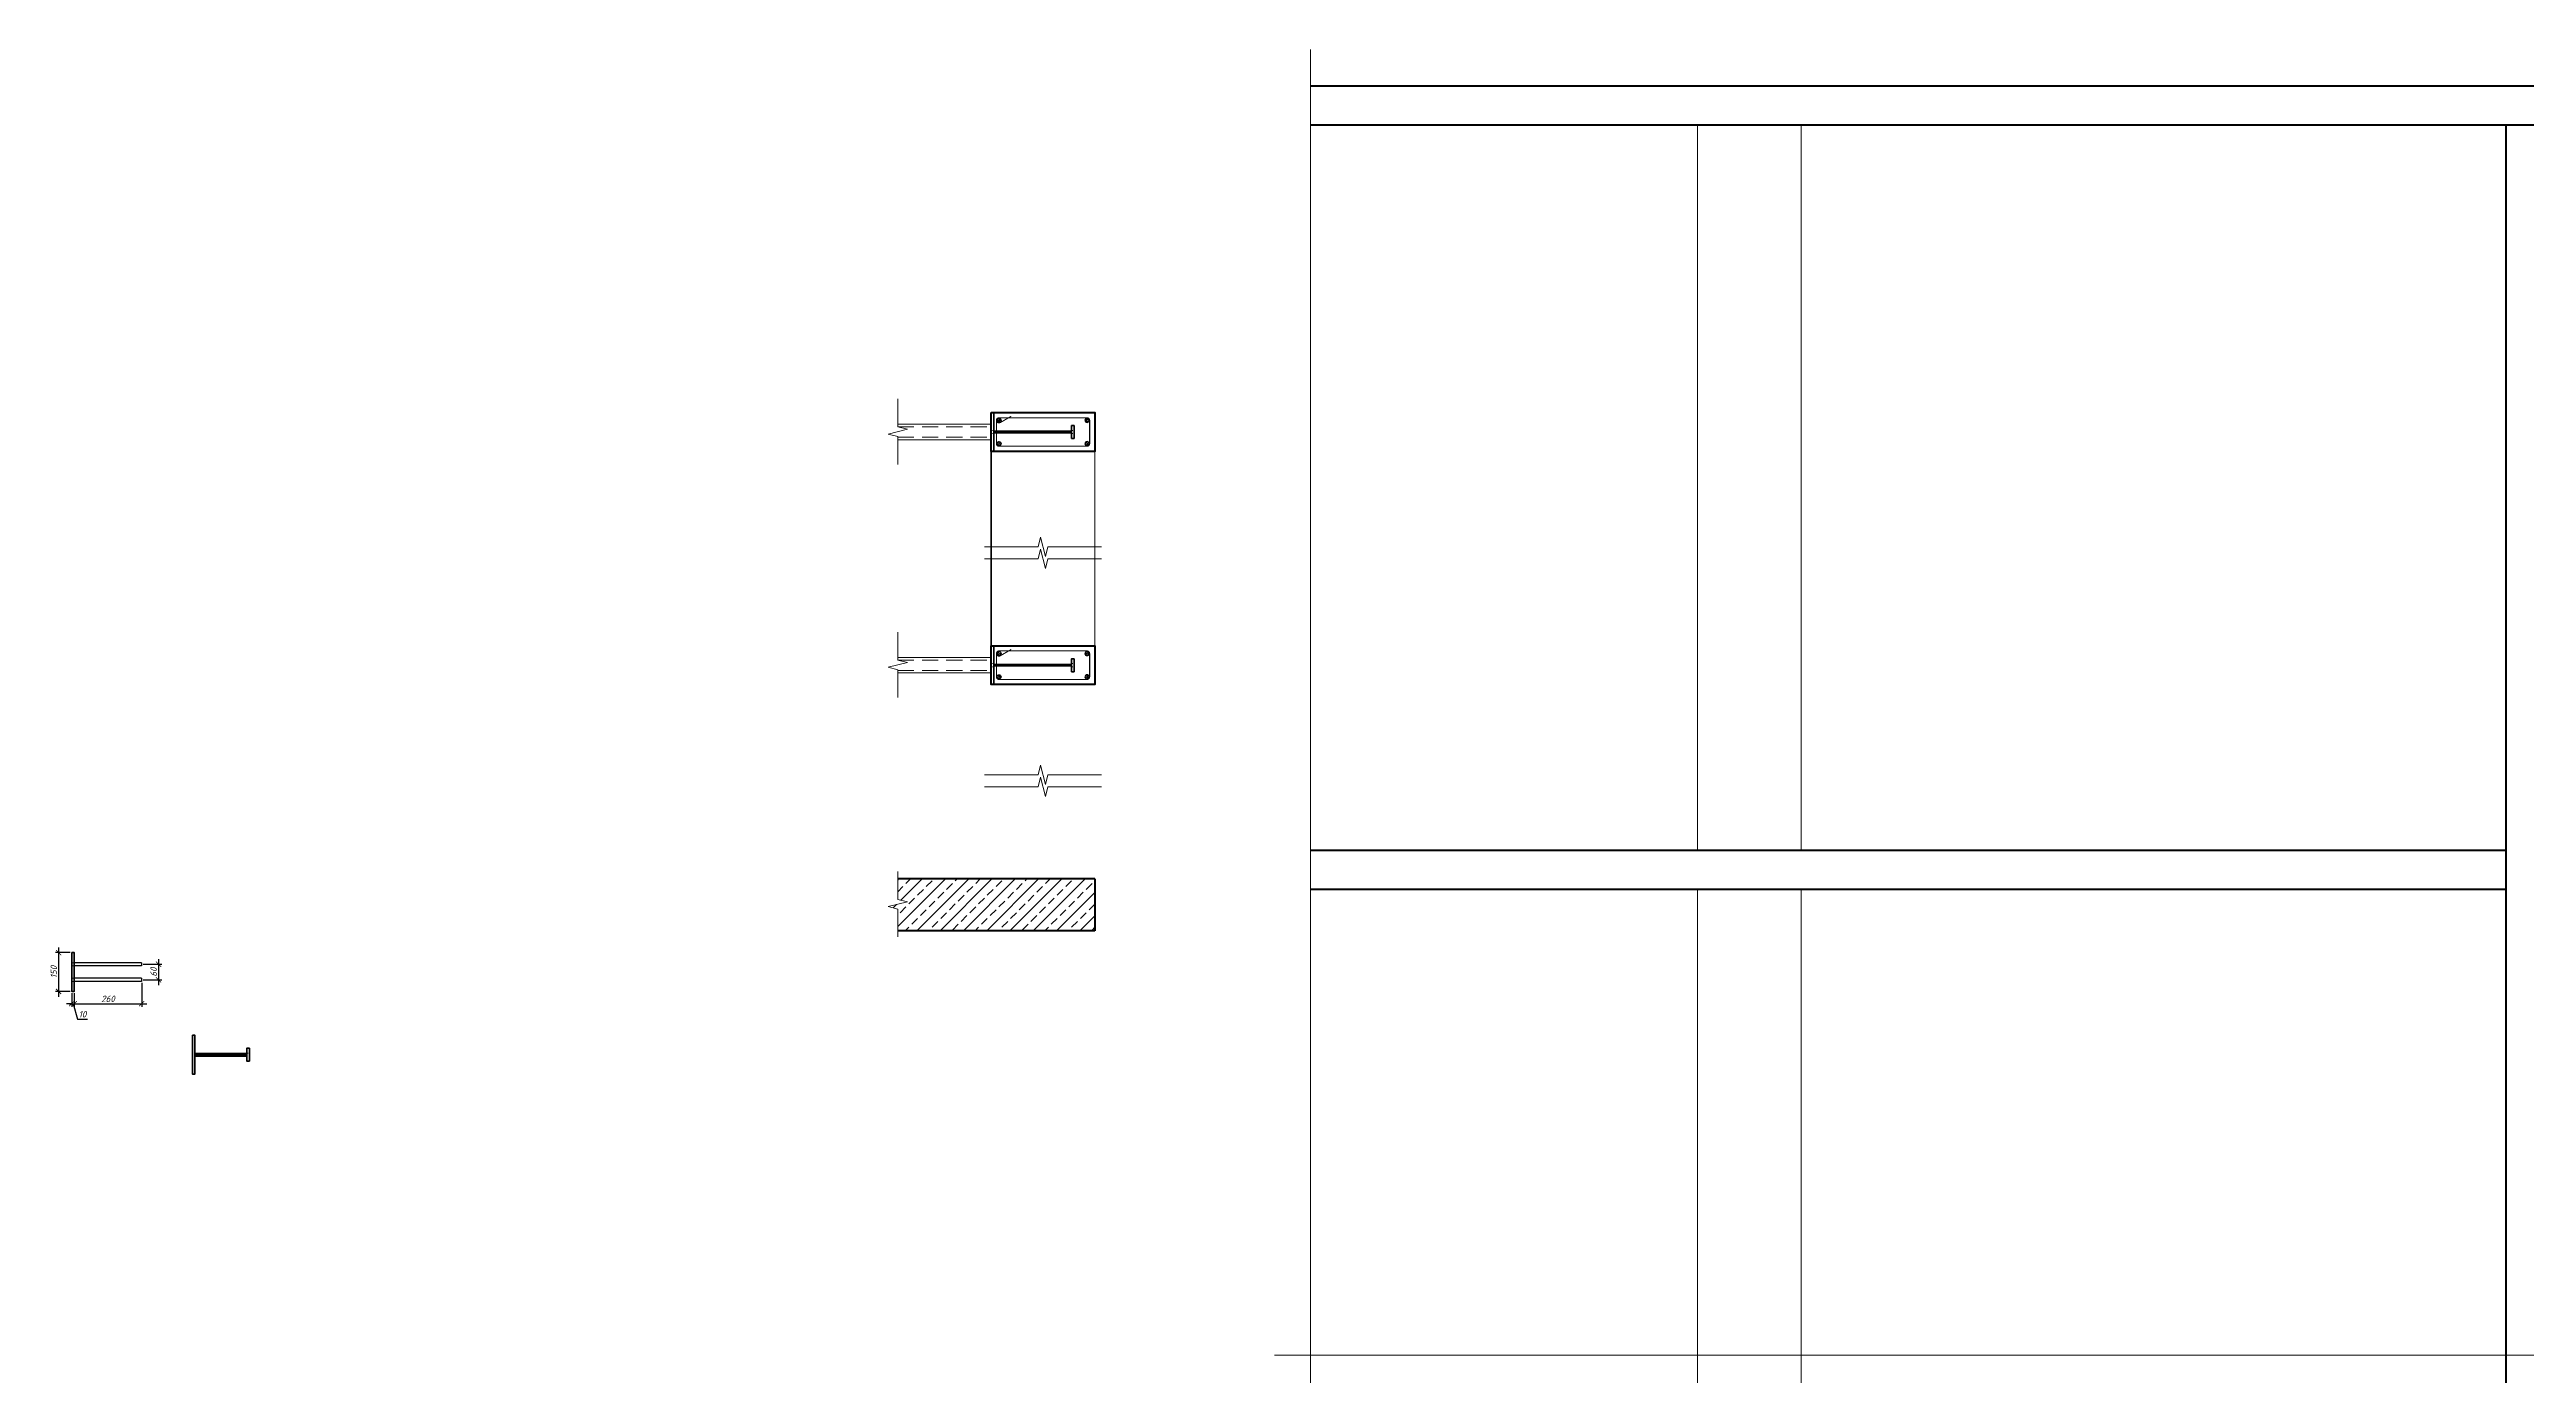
# Model space of a CAD drawing. Header units: millimetres. Extents: x -1807136 to 209800, y 0 to 410608.
# Drawn here: x 24786 to 34346, y 41005 to 46122 of the extents above; entities that cross this region are included whole.
import ezdxf

# ---------------------------------------------------------------- set-up
doc = ezdxf.new("R2010")
doc.units = ezdxf.units.MM
doc.header["$PDMODE"] = 3
doc.linetypes.add('HIDDEN', pattern=[0.375, 0.25, -0.125])
doc.layers.get('0').update_dxf_attribs({"lineweight": 5})
doc.layers.get('Defpoints').update_dxf_attribs({"lineweight": 0})
for name, color, linetype, lineweight in [('!!!Металл', 7, 'Continuous', 15), ('!!!Металл разрез', 7, 'Continuous', 35), ('#Арматура', 152, 'Continuous', 30), ('#Бетон вид', 22, 'Continuous', 18), ('#Бетон разрез', 22, 'Continuous', 40), ('#Газобетон', 152, 'Continuous', 35), ('k_ Каркасы', 66, 'Continuous', 0), ('k_ Размеры', 7, 'Continuous', 15)]:
    doc.layers.add(name, color=color, linetype=linetype, lineweight=lineweight)
doc.layers.add('#Hatch', color=252, linetype='Continuous', lineweight=5, true_color=0x696969)
doc.layers.add('#Арматура вид_2', color=7, linetype='Continuous', lineweight=35, true_color=0x616161)
doc.styles.add('STEP PR', font='isocpeui.ttf')
doc.dimstyles.new('SPDS', dxfattribs={"dimscale": 10, "dimtxt": 2.5, "dimasz": 2, "dimexe": 1.25, "dimexo": 0.625, "dimtad": 1, "dimdec": 0, "dimrnd": 0.001, "dimtxsty": 'STEP PR', "dimblk": 'ARCHTICK', "dimcen": 2.5, "dimdle": 2, "dimclrd": 256, "dimclre": 256, "dimclrt": 7, "dimadec": 0, "dimazin": 2, "dimtfac": 0.75, "dimtdec": 0, "dimtmove": 1, "dimatfit": 3, "dimfxl": 1, "dimtolj": 1, "dimarcsym": 1})

# ---------------------------------------------------------------- blocks, each defined once
blk = doc.blocks.new('*U35')
at = {"color": 0, "linetype": 'ByBlock', "lineweight": -2}
for p, q in [((34.703125, 0), (35.015625, 1.25)), ((35.015625, 1.25), (35.640625, -1.25)), ((34.703125, 0), (0, 0)), ((35.640625, -1.25), (35.953125, 0)), ((70.65625, 0), (35.953125, 0))]:
    blk.add_line(p, q, dxfattribs=at)
blk = doc.blocks.new('*U34')
at = {"color": 0, "linetype": 'ByBlock', "lineweight": -2}
blk.add_line((64.942, 0), (33.096, 0), dxfattribs=at)
blk = doc.blocks.new('*U29')
at = {"layer": '#Арматура', "lineweight": 0}
h = blk.add_hatch(dxfattribs=at)
h.set_pattern_fill('ANSI31', scale=1.6)
edge = h.paths.add_edge_path()
edge.add_arc((0, 8), 8, 0, 360)
blk.add_circle((0, 8), 8)
blk = doc.blocks.new('*U52')
at = {"color": 0, "linetype": 'ByBlock', "lineweight": -2}
for p, q in [((3.58, 0), (3.9, 1.25)), ((3.9, 1.25), (4.52, -1.25)), ((3.58, 0), (0, 0)), ((4.52, -1.25), (4.83, 0)), ((8.42, 0), (4.83, 0))]:
    blk.add_line(p, q, dxfattribs=at)
blk = doc.blocks.new('*U87')
at = {"color": 0, "linetype": 'ByBlock', "lineweight": -2}
for p, q in [((6.92, 0), (7.23, 1.25)), ((7.23, 1.25), (7.85, -1.25)), ((6.92, 0), (0, 0)), ((7.85, -1.25), (8.17, 0)), ((15.08, 0), (8.17, 0))]:
    blk.add_line(p, q, dxfattribs=at)
blk = doc.blocks.new('_ArchTick')
at = {"color": 0, "linetype": 'ByBlock', "const_width": 0.15}
blk.add_lwpolyline([(-0.5, -0.5), (0.5, 0.5)], dxfattribs=at)
blk = doc.blocks.new('*D214')
at = {"layer": 'Defpoints', "color": 0, "transparency": 16777216}
for p in [(24871.6, 42636.8), (24821.1, 42486.8), (24871.6, 42486.8)]:
    blk.add_point(p, dxfattribs=at)
at = {"layer": 'k_ Размеры', "lineweight": -2, "transparency": 16777216}
for p, q in [((24821.1, 42656.8), (24821.1, 42466.8)), ((24865.3, 42636.8), (24808.6, 42636.8)), ((24865.3, 42486.8), (24808.6, 42486.8))]:
    blk.add_line(p, q, dxfattribs=at)
at = {"layer": 'k_ Размеры', "lineweight": -2, "transparency": 16777216, "xscale": 20, "yscale": 20, "zscale": 20}
for p, rotation in [((24821.1, 42636.8), 90), ((24821.1, 42486.8), 270)]:
    blk.add_blockref('_ArchTick', p, dxfattribs=dict(at, rotation=rotation))
at = {"layer": 'k_ Размеры', "color": 7, "transparency": 16777216, "insert": (24802.4, 42561.8), "char_height": 25, "attachment_point": 5, "rotation": 90, "style": 'STEP PR'}
blk.add_mtext('\\A1;150', dxfattribs=at)
blk = doc.blocks.new('*D215')
at = {"layer": 'Defpoints', "color": 0, "transparency": 16777216}
for p in [(24871.6, 42486.8), (24881.6, 42486.8), (24881.6, 42439.6)]:
    blk.add_point(p, dxfattribs=at)
at = {"layer": 'k_ Размеры', "lineweight": -2, "transparency": 16777216}
for p, q in [((24871.6, 42480.6), (24871.6, 42427.1)), ((24881.6, 42480.6), (24881.6, 42427.1)), ((24871.6, 42439.6), (24851.6, 42439.6)), ((24871.6, 42439.6), (24881.6, 42439.6)), ((24871.6, 42439.6), (24881.6, 42439.6)), ((24876.6, 42439.6), (24894.4, 42380.2)), ((24881.6, 42439.6), (24901.6, 42439.6)), ((24894.4, 42380.2), (24932, 42380.2))]:
    blk.add_line(p, q, dxfattribs=at)
at = {"layer": 'k_ Размеры', "lineweight": -2, "transparency": 16777216, "xscale": 20, "yscale": 20, "zscale": 20}
blk.add_blockref('_ArchTick', (24871.6, 42439.6), dxfattribs=at)
at = {"layer": 'k_ Размеры', "lineweight": -2, "transparency": 16777216, "xscale": 20, "yscale": 20, "zscale": 20, "rotation": 180}
blk.add_blockref('_ArchTick', (24881.6, 42439.6), dxfattribs=at)
at = {"layer": 'k_ Размеры', "color": 7, "transparency": 16777216, "insert": (24913.2, 42399), "char_height": 25, "attachment_point": 5, "style": 'STEP PR'}
blk.add_mtext('\\A1;10', dxfattribs=at)
blk = doc.blocks.new('*D216')
at = {"layer": 'Defpoints', "color": 0, "transparency": 16777216}
for p in [(24881.6, 42486.8), (25141.6, 42525.8), (25141.6, 42439.6)]:
    blk.add_point(p, dxfattribs=at)
at = {"layer": 'k_ Размеры', "lineweight": -2, "transparency": 16777216}
for p, q in [((24881.6, 42480.6), (24881.6, 42427.1)), ((25141.6, 42519.6), (25141.6, 42427.1)), ((24861.6, 42439.6), (25161.6, 42439.6))]:
    blk.add_line(p, q, dxfattribs=at)
at = {"layer": 'k_ Размеры', "lineweight": -2, "transparency": 16777216, "xscale": 20, "yscale": 20, "zscale": 20, "rotation": 180}
blk.add_blockref('_ArchTick', (24881.6, 42439.6), dxfattribs=at)
at = {"layer": 'k_ Размеры', "lineweight": -2, "transparency": 16777216, "xscale": 20, "yscale": 20, "zscale": 20}
blk.add_blockref('_ArchTick', (25141.6, 42439.6), dxfattribs=at)
at = {"layer": 'k_ Размеры', "color": 7, "transparency": 16777216, "insert": (25011.6, 42458.3), "char_height": 25, "attachment_point": 5, "style": 'STEP PR'}
blk.add_mtext('\\A1;260', dxfattribs=at)
blk = doc.blocks.new('*D217')
at = {"layer": 'Defpoints', "color": 0, "transparency": 16777216}
for p in [(25141.6, 42591.8), (25141.6, 42531.8), (25206.7, 42531.8)]:
    blk.add_point(p, dxfattribs=at)
at = {"layer": 'k_ Размеры', "lineweight": -2, "transparency": 16777216}
for p, q in [((25147.8, 42591.8), (25219.2, 42591.8)), ((25206.7, 42611.8), (25206.7, 42511.8)), ((25147.8, 42531.8), (25219.2, 42531.8))]:
    blk.add_line(p, q, dxfattribs=at)
at = {"layer": 'k_ Размеры', "lineweight": -2, "transparency": 16777216, "xscale": 20, "yscale": 20, "zscale": 20}
for p, rotation in [((25206.7, 42591.8), 90), ((25206.7, 42531.8), 270)]:
    blk.add_blockref('_ArchTick', p, dxfattribs=dict(at, rotation=rotation))
at = {"layer": 'k_ Размеры', "color": 7, "transparency": 16777216, "insert": (25187.9, 42561.8), "char_height": 25, "attachment_point": 5, "rotation": 90, "style": 'STEP PR'}
blk.add_mtext('\\A1;60', dxfattribs=at)

msp = doc.modelspace()

# ---------------------------------------------------------------- hatches: boundary and pattern name
at = {"layer": '#Hatch'}
h = msp.add_hatch(dxfattribs=at)
h.set_pattern_fill('ANSI33', color=256, scale=10, style=0)
h.set_pattern_definition([(45, (4001.744, 0), (-44.90128, 44.90128), []), (45, (4046.645, 0), (-44.90128, 44.90128), [31.75, -15.875])])
h.paths.add_polyline_path([(28820.64729, 42921.11501), (28059.90204, 42921.11501), (28059.90204, 42842.19106), (28097.40204, 42832.81606), (28022.40204, 42814.06606), (28059.90204, 42804.69106), (28059.90204, 42721.11501), (28820.64729, 42721.11501)])

# ---------------------------------------------------------------- linework, layer by layer
at = {"layer": '!!!Металл'}
for points in [[(28059.90204, 44676.11501), (28420.64729, 44676.11501)], [(28059.90204, 44616.11501), (28420.64729, 44616.11501)], [(28059.90204, 43776.11501), (28420.64729, 43776.11501)], [(28059.90204, 43716.11501), (28420.64729, 43716.11501)]]:
    msp.add_lwpolyline(points, dxfattribs=at)
at = {"layer": '!!!Металл', "linetype": 'HIDDEN', "ltscale": 250}
for points in [[(28059.90204, 44666.11501), (28420.64729, 44666.11501)], [(28059.90204, 43766.11501), (28420.64729, 43766.11501)]]:
    msp.add_lwpolyline(points, dxfattribs=at)
at = {"layer": '!!!Металл разрез'}
for points in [[(28420.64729, 44721.11501), (28430.64729, 44721.11501), (28430.64729, 44571.11501), (28420.64729, 44571.11501)], [(28740.64729, 44671.11501), (28730.64729, 44671.11501), (28730.64729, 44621.11501), (28740.64729, 44621.11501)], [(28420.64729, 43821.11501), (28430.64729, 43821.11501), (28430.64729, 43671.11501), (28420.64729, 43671.11501)], [(28740.64729, 43771.11501), (28730.64729, 43771.11501), (28730.64729, 43721.11501), (28740.64729, 43721.11501)], [(24871.56146, 42636.83501), (24881.56146, 42636.83501), (24881.56146, 42486.83501), (24871.56146, 42486.83501)], [(25337.18786, 42317.95684), (25347.18786, 42317.95684), (25347.18786, 42167.95684), (25337.18786, 42167.95684)], [(25557.18786, 42267.95684), (25547.18786, 42267.95684), (25547.18786, 42217.95684), (25557.18786, 42217.95684)]]:
    msp.add_lwpolyline(points, close=True, dxfattribs=at)
at = {"layer": '#Арматура'}
for points in [[(25141.56146, 42597.83501), (24881.56146, 42597.83501)], [(25141.56146, 42585.83501), (24881.56146, 42585.83501)], [(25141.56146, 42597.83501), (25141.56146, 42585.83501)], [(25141.56146, 42537.83501), (24881.56146, 42537.83501)], [(25141.56146, 42525.83501), (24881.56146, 42525.83501)], [(25141.56146, 42537.83501), (25141.56146, 42525.83501)], [(25347.18786, 42248.95684), (25547.18786, 42248.95684)], [(25347.18786, 42236.95684), (25547.18786, 42236.95684)]]:
    msp.add_lwpolyline(points, dxfattribs=at)
at = {"layer": '#Арматура вид_2', "color": 7, "true_color": 0xffffff, "const_width": 12}
msp.add_lwpolyline([(25347.18786, 42242.95684), (25547.18786, 42242.95684)], dxfattribs=at)
at = {"layer": '#Бетон вид'}
for points in [[(31146.44452, 45832.31395), (31146.44452, 43032.31395)], [(31546.44452, 43032.31395), (31546.44452, 45832.31395)], [(31146.44452, 42882.31395), (31146.44452, 39657.31395), (31546.44452, 39657.31395), (31546.44452, 42882.31395)]]:
    msp.add_lwpolyline(points, dxfattribs=at)
at = {"layer": '#Бетон разрез'}
for points in [[(29653.5593, 45982.31395), (39764.27644, 45982.31395)], [(29653.5593, 45832.31395), (39764.27644, 45832.31395)], [(34266.44452, 45832.31395), (34266.44452, 39657.31395)], [(29653.5593, 43032.31395), (34266.44452, 43032.31395)], [(28820.64729, 42921.11501), (28059.90204, 42921.11501)], [(28820.64729, 42921.11501), (28820.64729, 42721.11501)], [(29653.5593, 42882.31395), (34266.44452, 42882.31395)], [(28820.64729, 42721.11501), (28059.90204, 42721.11501)]]:
    msp.add_lwpolyline(points, dxfattribs=at)
for points in [[(28420.64729, 44721.11501), (28820.64729, 44721.11501), (28820.64729, 44571.11501), (28420.64729, 44571.11501)], [(28420.64729, 43821.11501), (28820.64729, 43821.11501), (28820.64729, 43671.11501), (28420.64729, 43671.11501)]]:
    msp.add_lwpolyline(points, close=True, dxfattribs=at)
at = {"layer": '#Газобетон'}
msp.add_lwpolyline([(28420.64729, 44571.11501), (28420.64729, 43821.11501)], dxfattribs=at)
at = {"linetype": 'HIDDEN', "ltscale": 20}
for points in [[(28420.64729, 44652.11501), (28430.64729, 44652.11501)], [(28420.64729, 44652.11501), (28430.64729, 44652.11501)], [(28730.64729, 44652.11501), (28740.64729, 44652.11501)], [(28420.64729, 44640.11501), (28430.64729, 44640.11501)], [(28420.64729, 44640.11501), (28430.64729, 44640.11501)], [(28730.64729, 44640.11501), (28740.64729, 44640.11501)], [(28420.64729, 43752.11501), (28430.64729, 43752.11501)], [(28420.64729, 43752.11501), (28430.64729, 43752.11501)], [(28420.64729, 43740.11501), (28430.64729, 43740.11501)], [(28420.64729, 43740.11501), (28430.64729, 43740.11501)], [(28730.64729, 43752.11501), (28740.64729, 43752.11501)], [(28730.64729, 43740.11501), (28740.64729, 43740.11501)], [(25547.18786, 42248.95684), (25557.18786, 42248.95684)]]:
    msp.add_lwpolyline(points, dxfattribs=at)
for points in [[(28430.64729, 44721.11501), (28430.64729, 44571.11501)], [(28730.64729, 44671.11501), (28730.64729, 44621.11501)], [(28740.64729, 44671.11501), (28740.64729, 44621.11501)], [(28430.64729, 44646.11501), (28730.64729, 44646.11501)], [(28820.64729, 44571.11501), (28820.64729, 43821.11501)], [(28430.64729, 43821.11501), (28430.64729, 43671.11501)], [(28430.64729, 43746.11501), (28730.64729, 43746.11501)], [(28730.64729, 43771.11501), (28730.64729, 43721.11501)], [(28740.64729, 43771.11501), (28740.64729, 43721.11501)], [(24881.56146, 42597.83501), (24871.56146, 42597.83501)], [(24881.56146, 42585.83501), (24871.56146, 42585.83501)], [(24881.56146, 42537.83501), (24871.56146, 42537.83501)], [(24881.56146, 42525.83501), (24871.56146, 42525.83501)], [(25557.18786, 42267.95684), (25557.18786, 42217.95684)]]:
    msp.add_lwpolyline(points)
at = {"linetype": 'HIDDEN', "ltscale": 250}
for points in [[(28059.90204, 44626.11501), (28420.64729, 44626.11501)], [(28059.90204, 43726.11501), (28420.64729, 43726.11501)]]:
    msp.add_lwpolyline(points, dxfattribs=at)
at = {"layer": 'k_ Каркасы', "const_width": 12}
for points in [[(28430.64729, 44646.11501), (28730.64729, 44646.11501)], [(28430.64729, 43746.11501), (28730.64729, 43746.11501)]]:
    msp.add_lwpolyline(points, dxfattribs=at)
at = {"layer": 'k_ Каркасы', "const_width": 4}
for points in [[(28440.64729, 44691.11501), (28440.64729, 44601.11501, 0.4142135624), (28450.64729, 44591.11501), (28790.64729, 44591.11501, 0.4142135624), (28800.64729, 44601.11501), (28800.64729, 44691.11501, 0.4142135624), (28790.64729, 44701.11501), (28450.64729, 44701.11501, 0.4142135624), (28440.64729, 44691.11501, 0.4142135624), (28450.64729, 44681.11501, 0.0984914033), (28454.47413, 44681.87622), (28497.7754, 44706.87622)], [(28440.64729, 43791.11501), (28440.64729, 43701.11501, 0.4142135624), (28450.64729, 43691.11501), (28790.64729, 43691.11501, 0.4142135624), (28800.64729, 43701.11501), (28800.64729, 43791.11501, 0.4142135624), (28790.64729, 43801.11501), (28450.64729, 43801.11501, 0.4142135624), (28440.64729, 43791.11501, 0.4142135624), (28450.64729, 43781.11501, 0.0984914033), (28454.47413, 43781.87622), (28497.7754, 43806.87622)]]:
    msp.add_lwpolyline(points, format="xyb", dxfattribs=at)

# ---------------------------------------------------------------- block references
at = {"layer": '#Арматура'}
for p in [(28450.64729, 44683.11501), (28450.64729, 44593.11501), (28450.64729, 43783.11501), (28450.64729, 43693.11501)]:
    msp.add_blockref('*U29', p, dxfattribs=at)
at = {"layer": '#Арматура', "xscale": -1}
for p in [(28790.64729, 44683.11501), (28790.64729, 44593.11501), (28790.64729, 43783.11501), (28790.64729, 43693.11501)]:
    msp.add_blockref('*U29', p, dxfattribs=at)
at = {"rotation": 270}
for name, p, xscale, yscale, zscale in [('*U35', (29653.5593, 34817.31395), -160, 160, 160), ('*U52', (28059.90204, 44520.98401), -30, -30, -30), ('*U52', (28059.90204, 43620.98401), -30, -30, -30), ('*U52', (28059.90204, 42697.19106), -30, -30, -30)]:
    msp.add_blockref(name, p, dxfattribs=dict(at, xscale=xscale, yscale=yscale, zscale=zscale))
for name, p, xscale, yscale, zscale in [('*U87', (28846.89729, 44203.34009), -30, -30, -30), ('*U87', (28846.89729, 44156.68129), -30, -30, -30), ('*U87', (28846.89729, 43323.41959), -30, -30, -30), ('*U87', (28846.89729, 43276.76079), -30, -30, -30), ('*U34', (39904.27644, 41083.47844), -160, 160, 160)]:
    msp.add_blockref(name, p, dxfattribs=dict(xscale=xscale, yscale=yscale, zscale=zscale))

# ---------------------------------------------------------------- dimensions: what is measured, and where the dimension line sits
at = {"layer": 'k_ Размеры'}
for base, p1, p2, picture, middle in [((24821.13092, 42486.83501), (24871.56146, 42636.83501), (24871.56146, 42486.83501), '*D214', (24802.38092, 42561.83501)), ((25206.67565, 42531.83501), (25141.56146, 42591.83501), (25141.56146, 42531.83501), '*D217', (25187.92565, 42561.83501))]:
    dim = msp.add_linear_dim(base=base, p1=p1, p2=p2, angle=90, dimstyle='SPDS', dxfattribs=at)
    dim.commit()
    dim.dimension.update_dxf_attribs({"geometry": picture, "text_midpoint": middle})
for base, p1, p2, picture, middle in [((24881.56146, 42439.57601), (24871.56146, 42486.83501), (24881.56146, 42486.83501), '*D215', (24900.62396, 42398.95101)), ((25141.56146, 42439.57601), (24881.56146, 42486.83501), (25141.56146, 42525.83501), '*D216', (25011.56146, 42458.32601))]:
    dim = msp.add_linear_dim(base=base, p1=p1, p2=p2, dimstyle='SPDS', dxfattribs=at)
    dim.commit()
    dim.dimension.update_dxf_attribs({"geometry": picture, "text_midpoint": middle})

doc.saveas('drawing.dxf')
